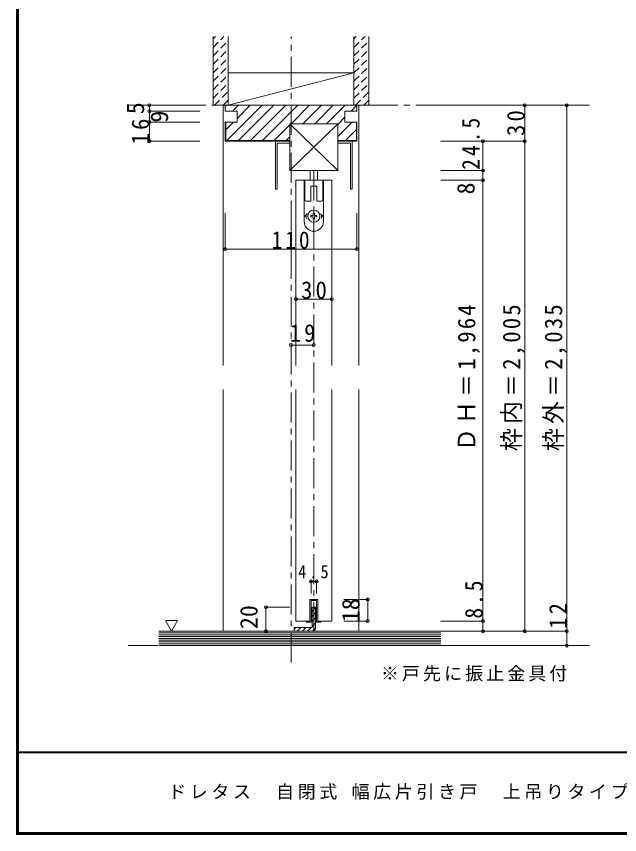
# Model space of a CAD drawing. Units: millimetres at full size, sheet at 1:5. Extents: x -973 to 977, y -718 to 696.
# Drawn here: x -973 to -470, y -701 to -18 of the extents above; entities that cross this region are included whole.
import ezdxf
from ezdxf.enums import TextEntityAlignment as Align

# ---------------------------------------------------------------- set-up
doc = ezdxf.new("R2010")
doc.units = ezdxf.units.MM
doc.header["$LTSCALE"] = 5
doc.header["$PDMODE"] = 32
doc.header["$PDSIZE"] = 2.5
doc.linetypes.add('CHAIN1', pattern=[8, 5, -1, 1, -1])
doc.linetypes.add('DASHED1', pattern=[1.8, 1.2, -0.6])
for name, color, linetype, lineweight in [('0-1_通り芯', 4, 'CHAIN1', 9), ('0-2_柱', 3, 'Continuous', 9), ('0-3_仕上げ', 2, 'Continuous', 9), ('0-4_枠', 3, 'Continuous', 9), ('0-6_扉', 2, 'Continuous', 9), ('0-7_金物', 7, 'Continuous', 9), ('0-A_文字', 3, 'Continuous', 9), ('0-B_寸法', 7, 'Continuous', 9), ('0-C_ハッチ', 4, 'DASHED1', 9), ('F-1_枠', 6, 'Continuous', 9)]:
    doc.layers.add(name, color=color, linetype=linetype, lineweight=lineweight)
doc.layers.add('F-A_文字', color=7, linetype='Continuous')
doc.styles.add('ＭＳ ゴシック', font='')
doc.styles.get('ＭＳ ゴシック').set_extended_font_data('MS Gothic')

msp = doc.modelspace()

# ---------------------------------------------------------------- linework, layer by layer
at = {"layer": '0-1_通り芯'}
for p, q in [((-744.203, -557.119), (-744.203, -35.141)), ((-880.203, -92.446), (-495.203, -92.446)), ((-725.203, -146.946), (-725.203, -531.141)), ((-880.203, -543.141), (-495.203, -543.141))]:
    msp.add_line(p, q, dxfattribs=at)
at = {"layer": '0-2_柱', "color": 7}
msp.add_line((-691.703, -65.446), (-796.703, -92.446), dxfattribs=at)
at = {"layer": '0-2_柱'}
msp.add_lwpolyline([(-796.703, -92.446), (-691.703, -92.446), (-691.703, -65.446), (-796.703, -65.446)], close=True, dxfattribs=at)
at = {"layer": '0-3_仕上げ'}
for p, q in [((-809.203, -92.446), (-809.203, -35.141)), ((-796.703, -92.446), (-796.703, -35.141)), ((-691.703, -92.446), (-691.703, -35.141)), ((-679.203, -92.446), (-679.203, -35.141)), ((-809.203, -92.446), (-796.703, -92.446)), ((-691.703, -92.446), (-679.203, -92.446)), ((-854.427, -531.141), (-619.203, -531.141)), ((-854.427, -543.141), (-619.203, -543.141))]:
    msp.add_line(p, q, dxfattribs=at)
at = {"layer": '0-3_仕上げ', "color": 7}
for p, q in [((-854.427, -532.641), (-619.203, -532.641)), ((-854.427, -534.141), (-619.203, -534.141)), ((-854.427, -535.641), (-619.203, -535.641)), ((-854.427, -537.141), (-619.203, -537.141)), ((-854.427, -538.641), (-619.203, -538.641)), ((-854.427, -540.141), (-619.203, -540.141)), ((-854.427, -541.641), (-619.203, -541.641))]:
    msp.add_line(p, q, dxfattribs=at)
at = {"layer": '0-4_枠', "color": 4}
for p, q in [((-800.703, -92.446), (-799.203, -92.446)), ((-800.703, -309.641), (-800.703, -92.446)), ((-689.203, -92.446), (-687.703, -92.446)), ((-687.703, -309.641), (-687.703, -92.446)), ((-800.703, -531.141), (-800.703, -329.641)), ((-687.703, -531.141), (-687.703, -329.641))]:
    msp.add_line(p, q, dxfattribs=at)
at = {"layer": '0-4_枠'}
for p, q in [((-689.203, -92.446), (-799.203, -92.446)), ((-799.203, -92.446), (-799.203, -97.446)), ((-689.203, -97.446), (-689.203, -92.446)), ((-789.203, -97.446), (-799.203, -97.446)), ((-789.203, -97.446), (-789.203, -106.446)), ((-689.203, -97.446), (-699.203, -97.446)), ((-699.203, -106.446), (-699.203, -97.446)), ((-689.703, -121.946), (-689.703, -106.446)), ((-799.203, -122.446), (-745.203, -122.446)), ((-798.703, -121.946), (-745.103, -121.946)), ((-705.303, -121.946), (-689.703, -121.946)), ((-705.203, -122.446), (-689.203, -122.446))]:
    msp.add_line(p, q, dxfattribs=at)
for points in [[(-789.203, -106.446), (-799.203, -106.446), (-799.203, -122.446)], [(-798.703, -106.446), (-798.703, -111.967), (-798.703, -121.946)], [(-689.203, -122.446), (-689.203, -106.446), (-699.203, -106.446)]]:
    msp.add_lwpolyline(points, dxfattribs=at)
at = {"layer": '0-6_扉', "color": 6}
for p, q in [((-740.203, -154.946), (-710.203, -154.946)), ((-740.203, -154.946), (-740.203, -309.641)), ((-710.203, -154.946), (-710.203, -309.641)), ((-740.203, -329.641), (-740.203, -522.641)), ((-710.203, -329.641), (-710.203, -522.641)), ((-728.453, -504.641), (-728.453, -522.641)), ((-721.953, -504.641), (-728.453, -504.641)), ((-721.953, -504.641), (-721.953, -522.641)), ((-728.453, -522.641), (-740.203, -522.641)), ((-710.203, -522.641), (-721.953, -522.641))]:
    msp.add_line(p, q, dxfattribs=at)
at = {"layer": '0-7_金物'}
for p, q in [((-757.203, -162.446), (-757.203, -122.446)), ((-757.203, -122.446), (-745.103, -122.446)), ((-693.203, -122.446), (-705.303, -122.446)), ((-693.203, -162.446), (-693.203, -122.446)), ((-755.703, -123.946), (-745.203, -123.946)), ((-755.703, -162.446), (-755.703, -123.946)), ((-694.703, -123.946), (-705.203, -123.946)), ((-694.703, -162.446), (-694.703, -123.946)), ((-728.203, -154.946), (-728.203, -146.946)), ((-722.203, -146.946), (-722.203, -154.946)), ((-733.253, -189.496), (-733.253, -154.946)), ((-733.059, -154.946), (-717.259, -154.946)), ((-732.602, -154.946), (-732.602, -171.446)), ((-717.802, -154.946), (-717.802, -171.446)), ((-717.153, -189.496), (-717.153, -154.946)), ((-757.203, -162.446), (-755.703, -162.446)), ((-727.703, -159.946), (-722.703, -159.946)), ((-727.703, -159.946), (-727.703, -172.446)), ((-722.703, -159.946), (-722.703, -172.446)), ((-693.203, -162.446), (-694.703, -162.446)), ((-731.602, -172.446), (-727.703, -172.446)), ((-722.703, -172.446), (-718.802, -172.446)), ((-730.859, -182.946), (-732.702, -184.946)), ((-725.721, -184.426), (-725.688, -182.496)), ((-724.716, -182.496), (-725.688, -182.496)), ((-724.682, -184.426), (-724.716, -182.496)), ((-719.545, -182.946), (-717.702, -184.946)), ((-731.602, -184.946), (-732.702, -184.946)), ((-725.721, -184.426), (-727.652, -184.46)), ((-727.652, -184.46), (-727.652, -185.432)), ((-725.721, -185.465), (-727.652, -185.432)), ((-725.721, -185.465), (-725.688, -187.396)), ((-725.688, -187.396), (-724.716, -187.396)), ((-724.682, -185.465), (-724.716, -187.396)), ((-724.682, -184.426), (-722.752, -184.46)), ((-724.682, -185.465), (-722.752, -185.432)), ((-722.752, -185.432), (-722.752, -184.46)), ((-718.802, -184.946), (-717.702, -184.946)), ((-728.453, -522.641), (-728.453, -504.641)), ((-728.453, -504.641), (-721.953, -504.641)), ((-721.953, -504.641), (-721.953, -522.641)), ((-727.453, -523.641), (-727.453, -505.641)), ((-722.953, -505.641), (-727.453, -505.641)), ((-722.953, -505.641), (-722.953, -523.641)), ((-731.453, -522.641), (-728.453, -522.641)), ((-731.453, -523.641), (-731.453, -522.641)), ((-727.453, -523.641), (-731.453, -523.641)), ((-722.953, -523.641), (-718.953, -523.641)), ((-721.953, -522.641), (-718.953, -522.641)), ((-718.953, -522.641), (-718.953, -523.641))]:
    msp.add_line(p, q, dxfattribs=at)
at = {"layer": '0-7_金物', "color": 3}
for p, q in [((-726.703, -511.141), (-723.703, -511.141)), ((-726.703, -511.141), (-726.703, -528.141)), ((-723.703, -528.141), (-723.703, -511.141)), ((-741.703, -528.141), (-741.703, -531.141)), ((-741.703, -528.141), (-726.703, -528.141)), ((-726.703, -531.141), (-741.703, -531.141))]:
    msp.add_line(p, q, dxfattribs=at)
at = {"layer": '0-7_金物'}
msp.add_circle((-725.202, -184.946), 5, dxfattribs=at)
for centre, radius, start, end in [((-731.602, -171.446), 1, 180, 270), ((-718.802, -171.446), 1, 270, 0), ((-725.202, -184.946), 6.4, 167.82427, 198.20996), ((-725.202, -184.946), 6.4, 341.79004, 12.17573), ((-725.203, -189.496), 8.05, 180, 270), ((-725.203, -189.496), 8.05, 270, 0)]:
    msp.add_arc(centre, radius, start, end, dxfattribs=at)
at = {"layer": '0-7_金物', "color": 3}
msp.add_arc((-726.703, -528.141), 3, 270, 0, dxfattribs=at)
at = {"layer": '0-A_文字', "color": 7}
for p, q in [((-848.863, -522.328), (-838.863, -522.328)), ((-848.863, -522.328), (-843.863, -530.988)), ((-838.863, -522.328), (-843.863, -530.988))]:
    msp.add_line(p, q, dxfattribs=at)
at = {"layer": '0-B_寸法', "color": 4}
for p, q in [((-862.386, -92.446), (-862.386, -97.446)), ((-862.386, -92.446), (-820.203, -92.446)), ((-514.203, -92.446), (-619.203, -92.446)), ((-549.203, -122.446), (-549.203, -92.446)), ((-549.203, -122.446), (-549.203, -92.446)), ((-514.203, -531.141), (-514.203, -92.446)), ((-862.386, -97.446), (-820.203, -97.446)), ((-862.386, -97.446), (-862.386, -106.446)), ((-862.386, -106.446), (-820.203, -106.446)), ((-862.386, -106.446), (-862.386, -122.446)), ((-862.386, -122.446), (-820.203, -122.446)), ((-608.269, -122.446), (-619.203, -122.446)), ((-549.203, -122.446), (-619.203, -122.446)), ((-584.203, -146.946), (-584.203, -122.446)), ((-584.203, -146.946), (-619.203, -146.946)), ((-584.203, -154.946), (-584.203, -146.946)), ((-584.203, -154.946), (-619.203, -154.946)), ((-584.203, -522.641), (-584.203, -154.946)), ((-799.203, -212.446), (-799.203, -182.446)), ((-689.203, -212.446), (-689.203, -182.446)), ((-689.203, -212.446), (-799.203, -212.446)), ((-740.203, -254.141), (-710.203, -254.141)), ((-744.203, -292.446), (-725.203, -292.446)), ((-727.453, -489.641), (-727.453, -499.641)), ((-727.453, -489.641), (-722.953, -489.641)), ((-722.953, -489.641), (-722.953, -499.641)), ((-680.203, -504.641), (-700.203, -504.641)), ((-680.203, -522.641), (-680.203, -504.641)), ((-765.203, -511.141), (-745.203, -511.141)), ((-765.203, -531.141), (-765.203, -511.141)), ((-680.203, -522.641), (-700.203, -522.641)), ((-584.203, -522.641), (-619.203, -522.641)), ((-584.203, -522.641), (-584.203, -531.141)), ((-765.203, -531.141), (-745.203, -531.141)), ((-514.203, -531.141), (-619.203, -531.141)), ((-514.203, -531.141), (-514.203, -543.141)), ((-514.203, -543.141), (-619.203, -543.141))]:
    msp.add_line(p, q, dxfattribs=at)
at = {"layer": '0-B_寸法'}
for p, q in [((-745.103, -107.946), (-705.303, -146.946)), ((-705.303, -107.946), (-745.103, -107.946))]:
    msp.add_line(p, q, dxfattribs=at)
at = {"layer": '0-B_寸法', "color": 3}
for p, q in [((-745.103, -122.446), (-745.103, -107.946)), ((-745.103, -107.946), (-705.303, -107.946)), ((-705.303, -107.946), (-705.303, -122.446))]:
    msp.add_line(p, q, dxfattribs=at)
at = {"layer": '0-B_寸法', "color": 4}
msp.add_lwpolyline([(-549.203, -531.141), (-549.203, -122.446), (-549.203, -92.446)], dxfattribs=at)
at = {"layer": '0-B_寸法'}
msp.add_lwpolyline([(-745.103, -146.946), (-705.303, -146.946), (-705.303, -107.946)], dxfattribs=at)
msp.add_lwpolyline([(-705.303, -107.946), (-745.103, -146.946), (-745.103, -107.946)], close=True, dxfattribs=at)
at = {"layer": '0-B_寸法', "color": 3}
msp.add_lwpolyline([(-745.103, -122.446), (-745.103, -107.946), (-705.303, -107.946), (-705.303, -122.446)], dxfattribs=at)
at = {"layer": '0-B_寸法'}
for p in [(-862.386, -92.446), (-549.203, -92.446), (-514.203, -92.446), (-862.386, -97.446), (-862.386, -106.446), (-862.386, -122.446), (-584.203, -122.446), (-549.203, -122.446), (-584.203, -146.946), (-584.203, -154.946), (-799.203, -212.446), (-689.203, -212.446), (-740.203, -254.141), (-710.203, -254.141), (-744.203, -292.446), (-725.203, -292.446), (-727.453, -489.641), (-722.953, -489.641), (-680.203, -504.641), (-765.203, -511.141), (-680.203, -522.641), (-584.203, -522.641), (-765.203, -531.141), (-584.203, -531.141), (-549.203, -531.141), (-514.203, -531.141), (-514.203, -543.141)]:
    msp.add_point(p, dxfattribs=at)
at = {"layer": '0-C_ハッチ'}
for p, q in [((-809.203, -37.082), (-807.262, -35.141)), ((-809.203, -44.153), (-800.191, -35.141)), ((-809.203, -51.224), (-796.703, -38.724)), ((-691.703, -44.153), (-682.691, -35.141)), ((-691.703, -37.082), (-689.762, -35.141)), ((-691.703, -51.224), (-679.203, -38.724)), ((-809.203, -58.295), (-796.703, -45.795)), ((-691.703, -58.295), (-679.203, -45.795)), ((-809.203, -65.366), (-796.703, -52.866)), ((-691.703, -65.366), (-679.203, -52.866)), ((-809.203, -72.437), (-796.703, -59.937)), ((-691.703, -72.437), (-679.203, -59.937)), ((-809.203, -79.508), (-796.703, -67.008)), ((-691.703, -79.508), (-679.203, -67.008)), ((-809.203, -86.579), (-796.703, -74.079)), ((-691.703, -86.579), (-679.203, -74.079)), ((-807.998, -92.446), (-796.703, -81.151)), ((-690.498, -92.446), (-679.203, -81.151)), ((-800.927, -92.446), (-796.703, -88.222)), ((-683.427, -92.446), (-679.203, -88.222))]:
    msp.add_line(p, q, dxfattribs=at)
at = {"layer": '0-C_ハッチ', "linetype": 'Continuous'}
for p, q in [((-799.203, -93.611), (-798.038, -92.446)), ((-797.839, -121.946), (-768.339, -92.446)), ((-793.138, -97.446), (-788.138, -92.446)), ((-789.203, -103.41), (-778.239, -92.446)), ((-787.94, -121.946), (-758.44, -92.446)), ((-778.04, -121.946), (-748.54, -92.446)), ((-768.141, -121.946), (-738.641, -92.446)), ((-744.241, -107.946), (-728.741, -92.446)), ((-734.342, -107.946), (-718.842, -92.446)), ((-724.443, -107.946), (-708.943, -92.446)), ((-714.543, -107.946), (-699.043, -92.446)), ((-694.144, -97.446), (-689.203, -92.505)), ((-798.703, -112.91), (-792.239, -106.446)), ((-758.241, -121.946), (-745.103, -108.807)), ((-705.303, -108.605), (-699.203, -102.505)), ((-705.303, -118.504), (-693.244, -106.446)), ((-698.845, -121.946), (-689.703, -112.804)), ((-748.342, -121.946), (-745.103, -118.706)), ((-726.703, -514.624), (-723.703, -511.624)), ((-726.703, -518.867), (-723.703, -515.867)), ((-726.703, -523.109), (-723.703, -520.109)), ((-726.703, -527.352), (-723.703, -524.352)), ((-741.703, -529.624), (-740.221, -528.142)), ((-738.978, -531.141), (-735.978, -528.142)), ((-734.735, -531.141), (-731.735, -528.142)), ((-730.493, -531.141), (-727.493, -528.142)), ((-726.209, -531.101), (-723.743, -528.634))]:
    msp.add_line(p, q, dxfattribs=at)
at = {"layer": 'F-1_枠'}
for p, q in [((-973.347, 695.833), (-973.347, -700.833)), ((-972.514, 695.833), (-972.514, -700.833)), ((-971.68, 695.833), (-971.68, -700.833)), ((976.653, -631.667), (-973.347, -631.667)), ((976.653, -632.5), (-973.347, -632.5)), ((976.653, -699.167), (-973.347, -699.167)), ((976.653, -700), (-973.347, -700)), ((976.653, -700.833), (-973.347, -700.833))]:
    msp.add_line(p, q, dxfattribs=at)

# ---------------------------------------------------------------- texts
at = {"layer": '0-A_文字', "color": 7, "insert": (-669.203, -573.141), "char_height": 11, "attachment_point": 7, "style": 'ＭＳ ゴシック'}
msp.add_mtext('\\T1.17;※戸先に振止金具付', dxfattribs=at)
at = {"layer": '0-B_寸法', "style": 'ＭＳ ゴシック'}
for s, p in [('5', (-862.386, -99.946)), ('9', (-842.386, -106.946)), ('8', (-586.703, -166.855)), ('18', (-682.703, -523.641)), ('20', (-767.703, -529.348))]:
    msp.add_text(s, height=14.66, rotation=90, dxfattribs=at).set_placement(p, align=Align.BOTTOM_LEFT)
at = {"layer": '0-B_寸法', "char_height": 14.66, "attachment_point": 7, "rotation": 90, "style": 'ＭＳ ゴシック'}
for s, insert in [('\\T1.27;\\W0.95;30', (-549.203, -118.071)), ('\\T1.27;\\W0.95;16', (-862.386, -125.071)), ('\\T1.28;\\W0.9;24.5', (-586.703, -146.341)), ('\\T1.19;\\W0.95;ＤＨ＝1,964', (-586.703, -380.891)), ('\\T1.19;\\W0.95;枠内＝2,005', (-549.203, -380.891)), ('\\T1.19;\\W0.95;枠外＝2,035', (-514.203, -380.891)), ('\\T1.27;\\W0.9;8.5', (-584.203, -520.641)), ('\\T1.27;\\W0.95;12', (-514.203, -529.141))]:
    msp.add_mtext(s, dxfattribs=dict(at, insert=insert))
at = {"layer": '0-B_寸法', "attachment_point": 7, "style": 'ＭＳ ゴシック'}
for s, insert, char_height in [('\\T1.27;\\W0.9;110', (-760.453, -212.446), 14.66), ('\\T1.27;\\W0.95;30', (-735.828, -254.141), 14.66), ('\\T1.27;\\W0.95;19', (-745.328, -289.946), 14.66), ('\\T1.38;\\W0.9;4.5', (-738.203, -487.141), 11)]:
    msp.add_mtext(s, dxfattribs=dict(at, insert=insert, char_height=char_height))
at = {"layer": 'F-A_文字', "insert": (-846.68, -673.333), "char_height": 11, "attachment_point": 7, "style": 'ＭＳ ゴシック'}
msp.add_mtext('\\T1.2;ドレタス\u3000自閉式\\~幅広片引き戸\u3000上吊りタイプ\u3000調整枠\u3000枠外H2,035\u3000枠外W2,215', dxfattribs=at)

doc.saveas('drawing.dxf')
